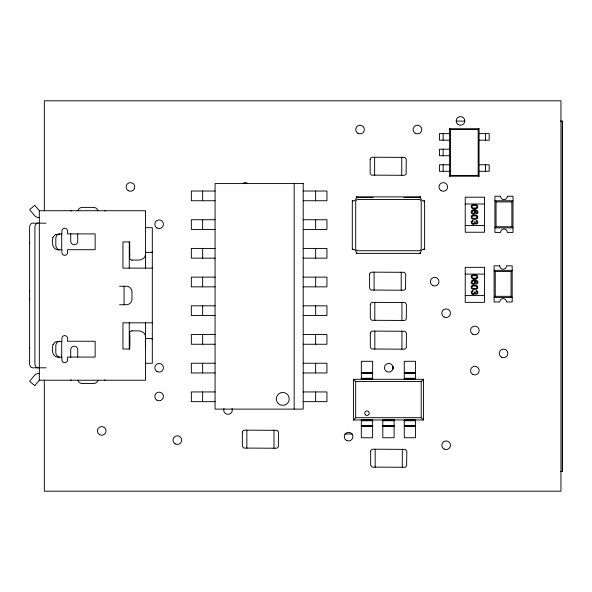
<?xml version="1.0" encoding="UTF-8"?>
<svg xmlns="http://www.w3.org/2000/svg" width="592" height="592" viewBox="0 0 592 592"><rect width="100%" height="100%" fill="white"/><g stroke="black" fill="none" stroke-linecap="round" stroke-linejoin="round"><path stroke-width="0.89" d="M129.715 346.616L129.715 336.604A2.257 1.85 0 0 1 129.892 335.893M145.536 346.616L145.536 340.304A7.148 5.853 0 0 0 145.247 338.927M356.369 253.391A3.596 3.596 0 0 0 352.299 249.321L352.299 200.954A3.596 3.596 0 0 0 356.369 196.884L420.549 196.884A3.596 3.596 0 0 0 424.619 200.954L424.619 249.321A3.596 3.596 0 0 0 420.549 253.391L356.369 253.391L356.399 252.836M420.512 197.439L420.549 196.884M70.729 210.959L71.203 210.73M39.316 217.508A5.757 5.757 0 0 1 34.166 215.14L29.6 209.635L34.817 205.306L39.316 210.73L39.316 380.227L34.817 385.651L29.6 381.322L34.166 375.816A5.757 5.757 0 0 1 39.316 373.448M511.873 201.894L513.005 200.769L494.919 200.769L496.052 201.894L496.052 226.758L494.919 227.89L513.005 227.89L511.873 226.758L511.873 201.894L496.052 201.894M353.424 419.965L355.681 417.708L421.223 417.708L423.48 419.965L423.48 379.287L353.424 379.287L353.424 419.965L423.48 419.965M511.051 271.476L512.184 270.344L494.105 270.344L495.238 271.476L495.238 296.333L494.105 297.465L512.184 297.465L511.051 296.333L511.051 271.476L495.238 271.476M353.424 379.287L355.681 381.544L421.223 381.544L423.48 379.287M449.594 128.716L450.475 129.5L478.181 129.5L479.061 128.716L479.061 176.216L449.594 176.216L449.594 128.716L479.061 128.716M449.594 176.216L450.475 175.432L478.181 175.432L479.061 176.216M104.606 380.227L105.08 379.805M131.838 330.869L139.024 330.884A7.148 5.853 0 0 1 145.536 336.411M424.064 200.991L424.619 200.954M352.299 249.321L352.854 249.284M456.365 121.101L464.757 121.101M560.461 121.101L562.4 121.101L562.4 471.395L560.461 471.395M449.594 133.629L439.464 133.629L439.464 140.186L449.594 140.186M479.061 133.629L489.192 133.629L489.192 140.186L479.061 140.186M449.594 149.191L439.464 149.191L439.464 155.74L449.594 155.74M449.594 164.754L439.464 164.754L439.464 171.303L449.594 171.303M479.061 164.754L489.192 164.754L489.192 171.303L479.061 171.303M215.066 191.024L191.342 191.024L191.342 200.747L215.066 200.747M303.208 191.024L326.939 191.024L326.939 200.747L303.208 200.747M373.145 197.395L357.043 197.395L357.043 196.884M403.781 197.388L419.869 197.388L419.869 196.884M424.124 201.635L424.619 201.635M465.231 203.988L484.441 203.988M39.316 210.73L145.536 210.73L145.536 268.132M215.066 219.728L191.342 219.728L191.342 229.444L215.066 229.444M303.208 219.728L326.939 219.728L326.939 229.444L303.208 229.444M46.095 223.162L32.419 223.162A4.521 2.819 90 0 0 29.6 227.683L29.6 363.281A4.521 2.819 -90 0 0 32.419 367.802L46.095 367.802M465.231 225.456L484.441 225.456M496.052 226.758L511.873 226.758M145.536 227.683L152.314 227.683L152.314 363.281L145.536 363.281M215.066 248.433L191.342 248.433L191.342 258.149L215.066 258.149M303.208 248.433L326.939 248.433L326.939 258.149L303.208 258.149M424.109 248.64L424.619 248.64M151.804 251.977L152.314 251.977M145.536 252.481L152.314 252.481M131.838 260.088L139.024 260.08A7.148 5.853 0 0 0 145.536 254.545M152.314 268.132L122.936 268.132L122.936 241.921L129.715 241.921L129.715 258.253A2.257 1.85 0 0 0 131.979 260.103M465.231 274.111L484.441 274.111M215.066 277.13L191.342 277.13L191.342 286.854L215.066 286.854M303.208 277.13L326.939 277.13L326.939 286.854L303.208 286.854M119.547 286.217L126.325 286.217A5.654 5.654 0 0 1 131.979 291.863L131.979 299.101A5.654 5.654 0 0 1 126.325 304.747L119.547 304.747M465.231 295.586L484.441 295.586M495.238 296.333L511.051 296.333M215.066 305.835L191.342 305.835L191.342 315.551L215.066 315.551M303.208 305.835L326.939 305.835L326.939 315.551L303.208 315.551M152.314 322.825L122.936 322.825L122.936 349.043L129.715 349.043L129.715 332.711A2.257 1.85 0 0 1 131.979 330.861M215.066 334.539L191.342 334.539L191.342 344.255L215.066 344.255M303.208 334.539L326.939 334.539L326.939 344.255L303.208 344.255M145.536 338.483L152.314 338.483M151.804 338.987L152.314 338.987M215.066 363.236L191.342 363.236L191.342 372.953L215.066 372.953M303.208 363.236L326.939 363.236L326.939 372.953L303.208 372.953M361.327 372.731L372.627 372.731M404.269 372.731L415.569 372.731M361.327 372.96L372.627 372.96M404.269 372.96L415.569 372.96M361.327 373.056L372.627 373.056M404.269 373.056L415.569 373.056M361.327 378.303L372.627 378.303M404.269 378.303L415.569 378.303M361.327 379.058L372.627 379.058M404.269 379.058L415.569 379.058M39.316 380.227L145.536 380.227L145.536 322.825M215.066 391.941L191.342 391.941L191.342 401.657L215.066 401.657M303.208 391.941L326.939 391.941L326.939 401.657L303.208 401.657M361.327 420.727L372.627 420.727M382.802 420.727L394.102 420.727M404.269 420.727L415.569 420.727M361.327 425.966L372.627 425.966M382.802 425.966L394.102 425.966M404.269 425.966L415.569 425.966M361.327 426.07L372.627 426.07M382.802 426.07L394.102 426.07M404.269 426.07L415.569 426.07M361.327 426.292L372.627 426.292M382.802 426.292L394.102 426.292M404.269 426.292L415.569 426.292M344.973 433.98L352.307 433.98M352.299 200.954L352.81 200.991M424.064 249.284L424.619 249.321M104.606 210.73L105.08 210.959M71.203 380.227L70.729 379.805M420.512 252.836L420.549 253.391M356.369 196.884L356.399 197.439M562.304 121.101L562.304 471.395M485.507 133.629L485.507 140.186M485.507 164.754L485.507 171.303M478.181 129.5L478.181 175.432M450.475 129.5L450.475 175.432M443.149 133.629L443.149 140.186M443.149 149.191L443.149 155.74M443.149 164.754L443.149 171.303M421.223 381.544L421.223 417.708M419.869 252.88L419.869 253.391M415.569 379.287L415.569 361.29L404.269 361.29L404.269 379.287M402.294 449.202L402.294 467.28M401.931 302.379L401.931 320.464M401.946 331.091L401.946 349.176M401.761 157.22L401.761 175.306M401.213 272.142L401.213 290.221M392.903 366.492L392.903 369.23M392.807 366.492L392.807 369.23M375.173 449.202L375.173 467.28M374.81 302.379L374.81 320.464M374.825 331.091L374.825 349.176M374.64 157.22L374.64 175.306M374.092 272.142L374.092 290.221M372.627 379.287L372.627 361.29L361.327 361.29L361.327 379.287M357.043 252.888L357.043 253.391M355.681 381.544L355.681 417.708M315.64 191.024L315.64 200.747M315.64 219.728L315.64 229.444M315.64 248.433L315.64 258.149M315.64 277.13L315.64 286.854M315.64 305.835L315.64 315.551M315.64 334.539L315.64 344.255M315.64 363.236L315.64 372.953M315.64 391.941L315.64 401.657M294.165 183.572L294.165 409.116M273.985 430.155L273.985 448.24M246.864 430.155L246.864 448.24M202.642 191.024L202.642 200.747M202.642 219.728L202.642 229.444M202.642 248.433L202.642 258.149M202.642 277.13L202.642 286.854M202.642 305.835L202.642 315.551M202.642 334.539L202.642 344.255M202.642 363.236L202.642 372.953M202.642 391.941L202.642 401.657M129.263 241.921L129.263 268.132M129.263 322.825L129.263 349.043M124.068 286.217L124.068 304.747M77.737 233.914L77.737 241.24A3.5 3.5 0 0 1 74.237 244.748A3.5 3.5 0 0 1 70.729 241.24L70.729 233.588M77.737 357.05L77.737 349.724A3.5 3.5 0 0 0 74.237 346.216A3.5 3.5 0 0 0 70.729 349.724L70.729 357.376M61.694 233.899L61.694 249.713M61.694 341.244L61.694 357.065M44.326 210.9L44.326 100.825L560.957 100.825L560.957 491.175L44.326 491.175L44.326 380.175M59.733 357.065A4.521 3.915 -90 0 1 55.818 352.543L55.818 345.765A4.521 3.915 -90 0 1 59.733 341.244M37.718 223.162A4.521 2.819 -90 0 0 34.898 227.683L34.898 363.281A4.521 2.819 -90 0 0 35.727 366.478A4.521 2.819 90 0 0 37.718 367.802M59.733 233.899A4.521 3.915 -90 0 0 55.818 238.413L55.818 245.199A4.521 3.915 -90 0 0 59.733 249.713M129.892 255.071A2.257 1.85 0 0 1 129.715 254.36M145.536 250.66A7.148 5.853 0 0 1 145.247 252.037M29.6 243.504A4.521 2.819 -90 0 1 29.696 242.335M29.696 292.13A4.521 2.819 -90 0 1 29.6 290.961M77.892 210.759A4.521 4.521 0 0 1 82.258 207.407L93.558 207.407A4.521 4.521 0 0 1 97.924 210.759M77.892 380.205A4.521 4.521 0 0 0 82.258 383.549L93.558 383.549A4.521 4.521 0 0 0 97.924 380.205M29.6 300.003A4.521 2.819 -90 0 1 29.696 298.834M29.696 348.629A4.521 2.819 -90 0 1 29.6 347.46M243.083 183.194A4.314 4.314 0 0 1 247.397 183.194M232.071 408.532A4.314 4.314 0 0 1 228.016 414.333A4.314 4.314 0 0 1 223.961 408.532M242.365 432.123L242.365 446.272L243.734 448.063L276.242 448.24L277.374 447.937L278.329 446.842L278.484 432.123L277.108 430.332L244.6 430.155L243.223 430.621L242.365 432.123M370.141 159.189L370.141 173.338L371.517 175.128L404.018 175.306L405.15 175.003L406.112 173.907L406.26 159.189L404.884 157.398L372.383 157.22L370.784 157.886L370.141 159.189M369.593 274.111L369.593 288.26L370.969 290.05L403.478 290.221L404.847 289.754L405.564 288.829L405.712 274.111L404.336 272.313L371.835 272.142L370.459 272.609L369.593 274.111M370.311 304.347L370.311 318.496L371.687 320.287L404.195 320.464L405.572 319.991L406.282 319.066L406.43 304.347L405.061 302.556L372.553 302.379L371.177 302.845L370.311 304.347M370.326 333.059L370.326 347.208L371.702 348.999L404.21 349.176L405.335 348.873L406.297 347.778L406.445 333.059L405.069 331.268L372.568 331.091L370.969 331.757L370.326 333.059M370.673 451.171L370.673 465.319L372.05 467.11L404.558 467.28L405.683 466.977L406.645 465.889L406.8 451.171L405.424 449.372L372.916 449.202L371.317 449.868L370.673 451.171M52.999 237.244C51.104 244.748 53.206 251.533 61.916 249.713L61.916 252.54A2.827 2.827 0 0 0 64.743 255.367A2.827 2.827 0 0 0 67.569 252.54L67.569 249.713L95.142 249.713L95.142 233.899L67.569 233.899L67.569 231.072A2.827 2.827 0 0 0 64.743 228.246A2.827 2.827 0 0 0 61.916 231.072L61.916 233.899L55.426 234.499L52.999 237.244M52.999 344.596C51.104 352.099 53.206 358.885 61.916 357.065L61.916 359.892A2.827 2.827 0 0 0 64.743 362.718A2.827 2.827 0 0 0 67.569 359.892L67.569 357.065L95.142 357.065L95.142 341.244L67.569 341.244L67.569 338.424A2.827 2.827 0 0 0 64.743 335.597A2.827 2.827 0 0 0 61.916 338.424L61.916 341.244L55.426 341.85L52.999 344.596M477.899 212.143L477.455 213.431L476.242 214.03L476.175 213.216L477.226 212.091L477.011 211.403L474.643 210.567L475.309 211.285C476.508 213.712 472.638 215.251 471.38 213.135L471.091 212.062L471.846 210.397C473.607 209.427 476.501 209.331 477.707 211.196L477.899 212.143M477.899 282.266L477.455 283.553L476.242 284.16L476.175 283.346L477.226 282.214L477.011 281.533L474.643 280.689L475.309 281.415C476.508 283.834 472.638 285.374 471.38 283.265L471.091 282.192L471.846 280.519C473.607 279.55 476.501 279.454 477.707 281.318L477.899 282.266M471.217 221.467L471.698 223.88L473.178 224.516L474.251 224.19L474.814 223.265L475.383 223.954L477.026 223.946L477.899 222.237L477.448 220.912L476.175 220.231L476.027 221.053L477.226 222.252L476.93 223.043L475.924 223.317L475.08 221.852L474.362 221.763L473.889 223.436L472.875 223.621L471.765 222.274L473.075 220.971L472.964 220.15L471.217 221.467M471.217 291.59L471.698 294.002L473.178 294.638L474.251 294.313L474.814 293.395L475.383 294.083L477.026 294.069L477.899 292.359L477.448 291.035L476.175 290.354L476.027 291.175L477.226 292.381L476.93 293.166L475.924 293.447L475.08 291.982L474.362 291.886L473.889 293.565L472.875 293.743L471.765 292.396L473.075 291.094L472.964 290.272L471.217 291.59M471.269 205.92C470.211 209.457 476.109 209.849 477.685 207.718C478.854 204.351 473.77 203.937 471.787 205.269L471.269 205.92M471.269 216.28C470.211 219.817 476.109 220.209 477.685 218.078C478.854 214.704 473.77 214.297 471.787 215.621L471.269 216.28M471.269 276.042C470.211 279.587 476.109 279.979 477.685 277.848C478.854 274.473 473.77 274.066 471.787 275.391L471.269 276.042M471.269 286.402C470.211 289.939 476.109 290.332 477.685 288.208C478.854 284.833 473.77 284.419 471.787 285.751L471.269 286.402M471.965 211.374L472.002 212.75L472.978 213.29L473.94 213.224L474.784 212.284L474.584 211.285L473.363 210.693L471.965 211.374M471.965 281.496L472.002 282.872L472.978 283.42L473.94 283.346L474.784 282.414L474.584 281.407L473.363 280.815L471.965 281.496M477.085 207.296L475.864 208.014L473.126 208.014L472.076 207.526L471.898 206.26L473.126 205.542L475.879 205.557L476.952 206.053L477.085 207.296M477.085 217.656L475.864 218.374L473.126 218.374L472.076 217.886L471.898 216.62L473.126 215.902L475.879 215.91L476.952 216.413L477.085 217.656M477.085 277.419L475.864 278.144L473.126 278.144L472.076 277.648L471.898 276.39L473.126 275.672L475.879 275.68L476.952 276.175L477.085 277.419M477.085 287.779L475.864 288.504L473.126 288.504L472.076 288.008L471.898 286.743L473.126 286.025L475.879 286.04L476.952 286.535L477.085 287.779M303.208 183.572L215.066 183.572L215.066 409.116L303.208 409.116L303.208 183.572M500.573 196.248L494.919 196.248L494.919 232.404L500.573 232.404A3.389 3.389 0 0 1 503.962 229.015A3.389 3.389 0 0 1 507.351 232.404L513.005 232.404L513.005 196.248L507.351 196.248A3.389 3.389 0 0 1 503.962 199.637A3.389 3.389 0 0 1 500.573 196.248M484.441 197.21L465.231 197.21L465.231 232.234L484.441 232.234L484.441 197.21M418.951 199.519L357.968 199.519A2.257 2.257 0 0 0 355.711 201.776L355.711 248.507A2.257 2.257 0 0 0 357.968 250.756L418.951 250.756A2.257 2.257 0 0 0 421.208 248.499L421.208 201.768A2.257 2.257 0 0 0 418.951 199.519M499.752 265.823L494.105 265.823L494.105 301.987L499.752 301.987A3.389 3.389 0 0 1 503.141 298.597A3.389 3.389 0 0 1 506.537 301.987L512.184 301.987L512.184 265.823L506.537 265.823A3.389 3.389 0 0 1 503.141 269.212A3.389 3.389 0 0 1 499.752 265.823M484.441 267.332L465.231 267.332L465.231 302.364L484.441 302.364L484.441 267.332M372.627 419.743L361.327 419.743L361.327 437.74L372.627 437.74L372.627 419.743M394.102 419.743L382.802 419.743L382.802 437.74L394.102 437.74L394.102 419.743M415.569 419.743L404.269 419.743L404.269 437.74L415.569 437.74L415.569 419.743M278.462 403.729A6.475 6.475 0 0 0 289.111 400.214A6.475 6.475 0 0 0 280.734 392.748A6.475 6.475 0 0 0 278.462 403.729M365.382 414.785A2.257 2.257 0 0 0 369.164 413.771A2.257 2.257 0 0 0 366.396 411.003A2.257 2.257 0 0 0 365.382 414.785M443.993 448.988A4.314 4.314 0 0 0 450.468 445.251A4.314 4.314 0 0 0 443.993 441.514A4.314 4.314 0 0 0 443.993 448.988M156.976 371.495A4.314 4.314 0 0 0 163.451 367.758A4.314 4.314 0 0 0 156.976 364.013A4.314 4.314 0 0 0 156.976 371.495M386.591 371.495A4.314 4.314 0 0 0 393.066 367.758A4.314 4.314 0 0 0 386.591 364.013A4.314 4.314 0 0 0 386.591 371.495M156.976 400.192A4.314 4.314 0 0 0 163.451 396.455A4.314 4.314 0 0 0 156.976 392.718A4.314 4.314 0 0 0 156.976 400.192M156.976 227.987A4.314 4.314 0 0 0 163.451 224.242A4.314 4.314 0 0 0 156.976 220.505A4.314 4.314 0 0 0 156.976 227.987M175.165 443.859A4.314 4.314 0 0 0 181.64 440.122A4.314 4.314 0 0 0 175.165 436.378A4.314 4.314 0 0 0 175.165 443.859M432.515 285.388A4.314 4.314 0 0 0 438.99 281.651A4.314 4.314 0 0 0 432.515 277.914A4.314 4.314 0 0 0 432.515 285.388M99.574 434.639A4.314 4.314 0 0 0 106.049 430.895A4.314 4.314 0 0 0 99.574 427.158A4.314 4.314 0 0 0 99.574 434.639M128.272 190.668A4.314 4.314 0 0 0 134.747 186.931A4.314 4.314 0 0 0 128.272 183.194A4.314 4.314 0 0 0 128.272 190.668M357.886 133.267A4.314 4.314 0 0 0 364.361 129.53A4.314 4.314 0 0 0 357.886 125.793A4.314 4.314 0 0 0 357.886 133.267M346.409 440.374A4.314 4.314 0 0 0 352.884 436.637A4.314 4.314 0 0 0 346.409 432.9A4.314 4.314 0 0 0 346.409 440.374M472.697 374.366A4.314 4.314 0 0 0 479.172 370.622A4.314 4.314 0 0 0 472.697 366.885A4.314 4.314 0 0 0 472.697 374.366M415.288 133.267A4.314 4.314 0 0 0 421.763 129.53A4.314 4.314 0 0 0 415.288 125.793A4.314 4.314 0 0 0 415.288 133.267M441.121 190.668A4.314 4.314 0 0 0 447.596 186.931A4.314 4.314 0 0 0 441.121 183.194A4.314 4.314 0 0 0 441.121 190.668M443.993 316.957A4.314 4.314 0 0 0 450.468 313.22A4.314 4.314 0 0 0 443.993 309.483A4.314 4.314 0 0 0 443.993 316.957M458.341 124.66A4.314 4.314 0 0 0 464.816 120.916A4.314 4.314 0 0 0 458.341 117.179A4.314 4.314 0 0 0 458.341 124.66M501.394 357.139A4.314 4.314 0 0 0 507.869 353.402A4.314 4.314 0 0 0 501.394 349.665A4.314 4.314 0 0 0 501.394 357.139M472.697 334.184A4.314 4.314 0 0 0 479.172 330.44A4.314 4.314 0 0 0 472.697 326.703A4.314 4.314 0 0 0 472.697 334.184"/></g></svg>
